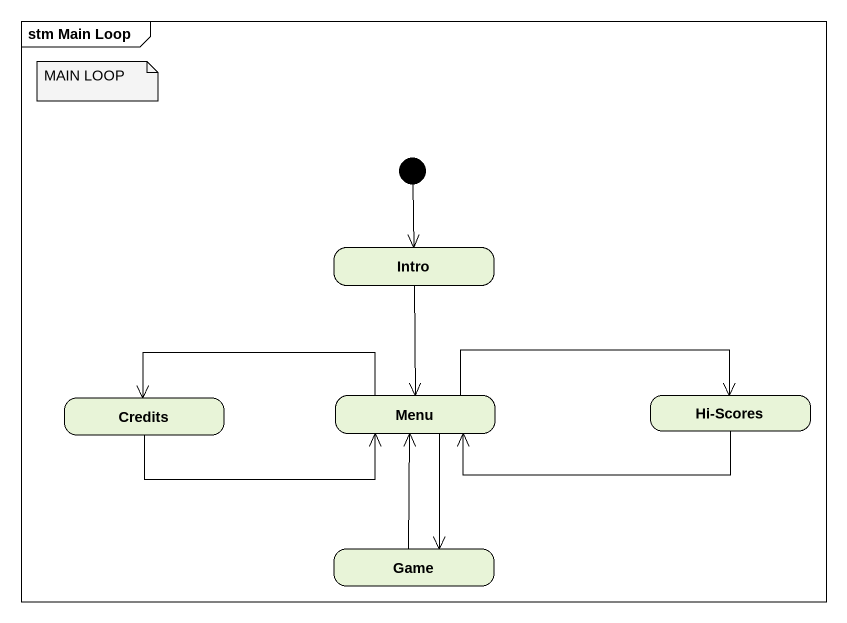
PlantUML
@startuml
mainframe stm Main Loop
hide empty description
state Intro
state Credits
state Menu
state "Hi-Scores" as Hi_Scores
state Game
[*] --> Intro
Intro --> Menu
Credits -right-> Menu
Menu -left-> Credits
Menu -right-> Hi_Scores
Menu --> Game
Hi_Scores -left-> Menu
Game -up-> Menu
note as N1
  MAIN LOOP
end note
@enduml
